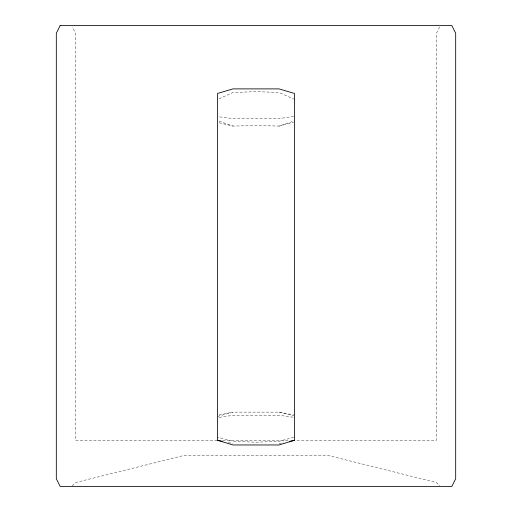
<?xml version="1.0" encoding="UTF-8"?>
<svg xmlns="http://www.w3.org/2000/svg" width="512" height="512" viewBox="0 0 512 512"><rect width="100%" height="100%" fill="white"/><g stroke="black" fill="none" stroke-linecap="round" stroke-linejoin="round"><path stroke-width="0.38" stroke-dasharray="2.56 1.92" d="M439.622 26.995L436.48 33.28L436.48 440.32L295.584 440.32M72.23 485.85L75.52 482.56L183.04 455.68L328.96 455.68L436.48 482.56L439.77 485.85M218.95 98.784L232.966 92.538L256 91.635L279.046 92.506L294.406 99.27M219.142 122.765L232.966 126.08L256 125.504L279.046 126.08L294.406 120.838M217.606 416.442L232.966 412.134L279.046 412.134L293.638 414.899M293.734 437.261L279.046 441.325L256 442.208L232.966 441.325L217.606 437.088M279.046 126.08L293.638 122.342M279.046 443.571L283.654 442.592M219.142 414.976L232.966 412.134M219.142 417.408L232.966 415.296L279.046 415.296L293.638 417.286M293.638 116.512L279.046 118.566L232.966 118.566L219.142 116.845M217.203 440.32L75.52 440.32L75.52 33.28L72.378 26.995M222.746 440.32L289.254 440.32M228.358 442.592L232.966 443.571M279.046 412.134L294.406 415.962M219.072 121.235L232.966 126.08"/><path stroke-width="0.77" d="M294.406 440.301L279.046 444.966L232.966 444.966L217.606 440.301L217.606 93.453L232.966 88.89L279.046 88.89L294.406 93.453L294.406 440.301L289.798 441.286M217.606 440.301L222.214 441.286M60.16 25.6L56.32 33.28L56.32 478.72L60.16 486.4L451.84 486.4L455.68 478.72L455.68 33.28L451.84 25.6L60.16 25.6"/></g></svg>
